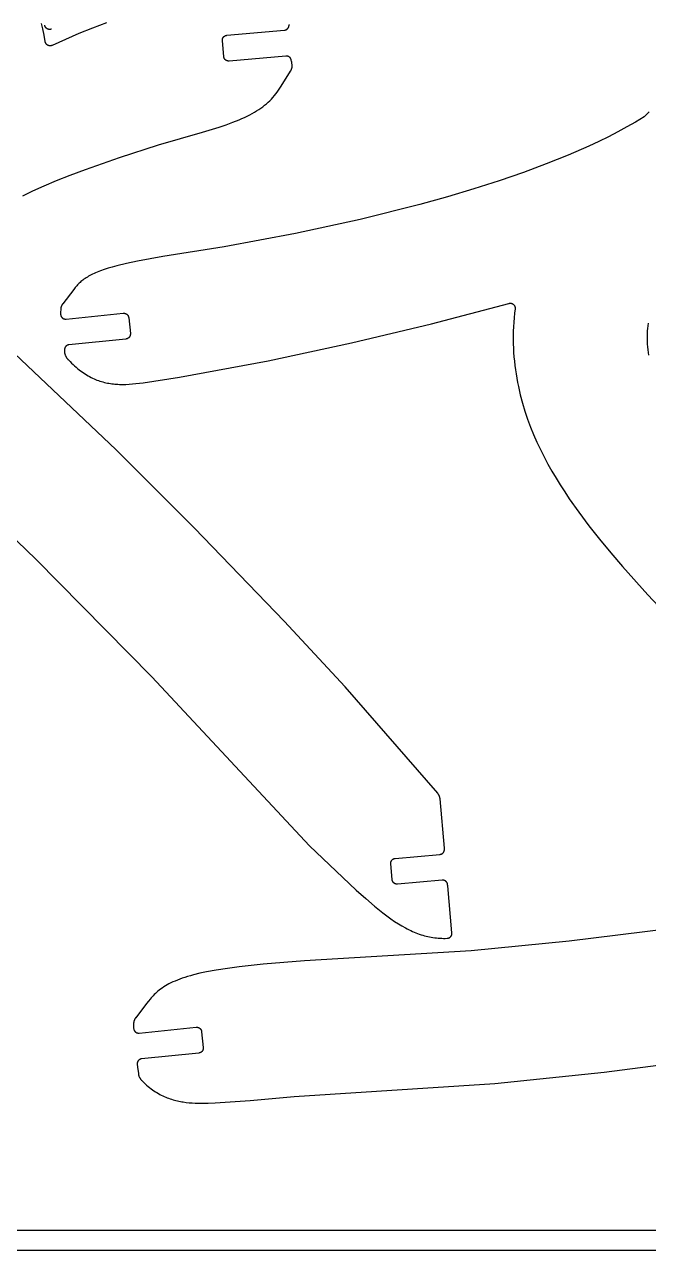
# Model space of a CAD drawing. Header units: millimetres. Extents: x -13379 to -9942, y 7 to 1157.
# Drawn here: x -11242.4 to -10992, y 6.5 to 498.3 of the extents above; entities that cross this region are included whole.
import ezdxf

# ---------------------------------------------------------------- set-up
doc = ezdxf.new("R2010")
doc.units = ezdxf.units.MM
doc.header["$MEASUREMENT"] = 0
doc.layers.add('SECCIONES', color=7, linetype='Continuous')
doc.layers.add('TABLERO GONZALO', color=1, linetype='Continuous')

msp = doc.modelspace()

# ---------------------------------------------------------------- linework, layer by layer
at = {"layer": 'SECCIONES', "color": 4}
msp.add_lwpolyline([(-11231.5, 496.52), (-11231.57, 496.5), (-11231.63, 496.47), (-11231.7, 496.45), (-11231.76, 496.43), (-11231.83, 496.42), (-11231.9, 496.4), (-11231.97, 496.39), (-11232.04, 496.38), (-11232.11, 496.37), (-11232.17, 496.37), (-11232.24, 496.37), (-11232.31, 496.37), (-11232.38, 496.37), (-11232.45, 496.38), (-11232.52, 496.38), (-11232.59, 496.39), (-11232.66, 496.4), (-11232.72, 496.42), (-11232.79, 496.44), (-11232.86, 496.45), (-11232.92, 496.48), (-11232.99, 496.5), (-11233.05, 496.53), (-11233.12, 496.55), (-11233.18, 496.58), (-11233.24, 496.62), (-11233.3, 496.65), (-11233.36, 496.69), (-11233.42, 496.73), (-11233.47, 496.77), (-11233.53, 496.81), (-11233.58, 496.85), (-11233.63, 496.9), (-11233.68, 496.95), (-11233.73, 497), (-11233.78, 497.05), (-11233.82, 497.1), (-11233.87, 497.16), (-11233.91, 497.21), (-11233.95, 497.27), (-11233.98, 497.33), (-11234.02, 497.39), (-11234.05, 497.45), (-11234.08, 497.51), (-11234.11, 497.57), (-11234.14, 497.64), (-11234.16, 497.7), (-11234.18, 497.77), (-11234.2, 497.83), (-11234.22, 497.9), (-11234.23, 497.97), (-11234.25, 498.04), (-11234.26, 498.1)], dxfattribs=at)
at = {"layer": 'SECCIONES'}
for points in [[(-11242.98, 429.68, 0), (-11239, 431.59, 0), (-11234.52, 433.6, 0), (-11229.52, 435.72, 0), (-11223.99, 437.94, 0), (-11217.92, 440.24, 0), (-11204.24, 445.06, 0), (-11188.56, 450.06, 0), (-11171.01, 455.11, 0), (-11164.32, 457.15, 0), (-11161.4, 458.14, 0), (-11158.72, 459.11, 0), (-11156.28, 460.09, 0), (-11155.14, 460.59, 0), (-11154.04, 461.09, 0), (-11153, 461.59, 0), (-11152, 462.1, 0), (-11151.04, 462.62, 0), (-11150.12, 463.14, 0), (-11149.24, 463.68, 0), (-11148.39, 464.23, 0), (-11147.58, 464.79, 0), (-11146.8, 465.36, 0), (-11146.05, 465.94, 0), (-11145.33, 466.54, 0), (-11144.64, 467.16, 0), (-11143.97, 467.79, 0), (-11143.33, 468.45, 0), (-11142.7, 469.12, 0), (-11142.1, 469.81, 0), (-11141.52, 470.52, 0), (-11140.96, 471.25, 0), (-11140.42, 472, 0), (-11139.89, 472.78, 0), (-11139.38, 473.58, 0), (-11135.59, 479.69, 0), (-11135.54, 479.76, 0), (-11135.5, 479.83, 0), (-11135.47, 479.9, 0), (-11135.43, 479.97, 0), (-11135.39, 480.04, 0), (-11135.36, 480.11, 0), (-11135.32, 480.19, 0), (-11135.29, 480.26, 0), (-11135.26, 480.34, 0), (-11135.23, 480.41, 0), (-11135.21, 480.49, 0), (-11135.18, 480.56, 0), (-11135.16, 480.64, 0), (-11135.13, 480.72, 0), (-11135.11, 480.8, 0), (-11135.09, 480.88, 0), (-11135.07, 480.96, 0), (-11135.06, 481.03, 0), (-11135.04, 481.11, 0), (-11135.03, 481.19, 0), (-11135.02, 481.27, 0), (-11135.01, 481.36, 0), (-11135, 481.44, 0), (-11134.99, 481.52, 0), (-11134.99, 481.6, 0), (-11134.99, 481.68, 0), (-11134.98, 481.76, 0), (-11134.98, 481.84, 0), (-11134.99, 481.92, 0), (-11134.99, 482, 0), (-11134.99, 482.08, 0), (-11135, 482.15, 0), (-11135.06, 482.87, 0), (-11135.08, 483.05, 0), (-11135.11, 483.23, 0), (-11135.12, 483.31, 0), (-11135.14, 483.4, 0), (-11135.16, 483.49, 0), (-11135.17, 483.53, 0), (-11135.18, 483.57, 0), (-11135.37, 484.24, 0), (-11135.38, 484.3, 0), (-11135.41, 484.37, 0), (-11135.43, 484.44, 0), (-11135.46, 484.5, 0), (-11135.49, 484.56, 0), (-11135.52, 484.62, 0), (-11135.55, 484.68, 0), (-11135.59, 484.74, 0), (-11135.62, 484.8, 0), (-11135.66, 484.86, 0), (-11135.7, 484.92, 0), (-11135.75, 484.97, 0), (-11135.79, 485.02, 0), (-11135.84, 485.07, 0), (-11135.89, 485.12, 0), (-11135.94, 485.17, 0), (-11135.99, 485.22, 0), (-11136.04, 485.26, 0), (-11136.1, 485.3, 0), (-11136.15, 485.34, 0), (-11136.21, 485.38, 0), (-11136.27, 485.42, 0), (-11136.33, 485.45, 0), (-11136.39, 485.48, 0), (-11136.45, 485.51, 0), (-11136.52, 485.54, 0), (-11136.58, 485.57, 0), (-11136.65, 485.59, 0), (-11136.71, 485.61, 0), (-11136.78, 485.63, 0), (-11136.85, 485.65, 0), (-11136.92, 485.66, 0), (-11136.98, 485.67, 0), (-11137.05, 485.68, 0), (-11137.12, 485.69, 0), (-11137.19, 485.69, 0), (-11137.26, 485.7, 0), (-11137.33, 485.7, 0), (-11137.4, 485.69, 0), (-11137.47, 485.69, 0), (-11160.23, 483.67, 0), (-11160.3, 483.67, 0), (-11160.37, 483.66, 0), (-11160.44, 483.66, 0), (-11160.51, 483.67, 0), (-11160.57, 483.67, 0), (-11160.64, 483.68, 0), (-11160.71, 483.69, 0), (-11160.78, 483.7, 0), (-11160.84, 483.71, 0), (-11160.91, 483.73, 0), (-11160.98, 483.75, 0), (-11161.04, 483.77, 0), (-11161.1, 483.79, 0), (-11161.17, 483.81, 0), (-11161.23, 483.84, 0), (-11161.29, 483.87, 0), (-11161.35, 483.9, 0), (-11161.41, 483.93, 0), (-11161.47, 483.97, 0), (-11161.53, 484.01, 0), (-11161.58, 484.05, 0), (-11161.64, 484.09, 0), (-11161.69, 484.13, 0), (-11161.74, 484.17, 0), (-11161.79, 484.22, 0), (-11161.84, 484.27, 0), (-11161.89, 484.32, 0), (-11161.93, 484.37, 0), (-11161.98, 484.42, 0), (-11162.02, 484.48, 0), (-11162.06, 484.53, 0), (-11162.1, 484.59, 0), (-11162.13, 484.65, 0), (-11162.17, 484.71, 0), (-11162.2, 484.77, 0), (-11162.23, 484.83, 0), (-11162.25, 484.89, 0), (-11162.28, 484.96, 0), (-11162.3, 485.02, 0), (-11162.32, 485.09, 0), (-11162.34, 485.15, 0), (-11162.36, 485.22, 0), (-11162.37, 485.28, 0), (-11162.38, 485.35, 0), (-11162.39, 485.42, 0), (-11162.4, 485.49, 0), (-11162.97, 491.86, 0), (-11162.97, 491.93, 0), (-11162.97, 492, 0), (-11162.97, 492.07, 0), (-11162.97, 492.13, 0), (-11162.97, 492.2, 0), (-11162.96, 492.27, 0), (-11162.95, 492.34, 0), (-11162.94, 492.41, 0), (-11162.93, 492.47, 0), (-11162.91, 492.54, 0), (-11162.89, 492.61, 0), (-11162.87, 492.67, 0), (-11162.85, 492.73, 0), (-11162.82, 492.8, 0), (-11162.8, 492.86, 0), (-11162.77, 492.92, 0), (-11162.74, 492.98, 0), (-11162.7, 493.04, 0), (-11162.67, 493.1, 0), (-11162.63, 493.16, 0), (-11162.59, 493.21, 0), (-11162.55, 493.27, 0), (-11162.51, 493.32, 0), (-11162.46, 493.37, 0), (-11162.42, 493.42, 0), (-11162.37, 493.47, 0), (-11162.32, 493.52, 0), (-11162.27, 493.56, 0), (-11162.21, 493.61, 0), (-11162.16, 493.65, 0), (-11162.1, 493.69, 0), (-11162.05, 493.73, 0), (-11161.99, 493.76, 0), (-11161.93, 493.8, 0), (-11161.87, 493.83, 0), (-11161.81, 493.86, 0), (-11161.74, 493.88, 0), (-11161.68, 493.91, 0), (-11161.62, 493.93, 0), (-11161.55, 493.95, 0), (-11161.49, 493.97, 0), (-11161.42, 493.99, 0), (-11161.35, 494, 0), (-11161.29, 494.01, 0), (-11161.22, 494.02, 0), (-11161.15, 494.03, 0), (-11138.06, 496.08, 0), (-11137.99, 496.08, 0), (-11137.92, 496.09, 0), (-11137.85, 496.11, 0), (-11137.78, 496.12, 0), (-11137.72, 496.14, 0), (-11137.65, 496.16, 0), (-11137.59, 496.18, 0), (-11137.52, 496.2, 0), (-11137.46, 496.23, 0), (-11137.39, 496.25, 0), (-11137.33, 496.28, 0), (-11137.27, 496.32, 0), (-11137.21, 496.35, 0), (-11137.15, 496.39, 0), (-11137.1, 496.42, 0), (-11137.04, 496.47, 0), (-11136.98, 496.51, 0), (-11136.93, 496.55, 0), (-11136.88, 496.6, 0), (-11136.83, 496.64, 0), (-11136.78, 496.69, 0), (-11136.74, 496.74, 0), (-11136.69, 496.8, 0), (-11136.65, 496.85, 0), (-11136.61, 496.91, 0), (-11136.57, 496.96, 0), (-11136.53, 497.02, 0), (-11136.5, 497.08, 0), (-11136.46, 497.14, 0), (-11136.43, 497.2, 0), (-11136.4, 497.26, 0), (-11136.38, 497.33, 0), (-11136.35, 497.39, 0), (-11136.33, 497.46, 0), (-11136.31, 497.52, 0), (-11136.29, 497.59, 0), (-11136.28, 497.66, 0), (-11136.26, 497.72, 0), (-11136.25, 497.79, 0), (-11136.24, 497.86, 0), (-11136.24, 497.93, 0), (-11136.23, 498, 0), (-11136.23, 498.07, 0), (-11136.23, 498.14, 0), (-11136.24, 498.2, 0), (-11136.24, 498.27, 0), (-11136.25, 498.34, 0)], [(-11209.42, 499.08, 0), (-11215.03, 496.92, 0), (-11220.5, 494.69, 0), (-11231.25, 489.97, 0), (-11231.31, 489.95, 0), (-11231.38, 489.92, 0), (-11231.44, 489.9, 0), (-11231.51, 489.88, 0), (-11231.57, 489.86, 0), (-11231.64, 489.84, 0), (-11231.71, 489.83, 0), (-11231.78, 489.82, 0), (-11231.85, 489.81, 0), (-11231.92, 489.8, 0), (-11231.98, 489.8, 0), (-11232.05, 489.79, 0), (-11232.12, 489.79, 0), (-11232.19, 489.8, 0), (-11232.26, 489.8, 0), (-11232.33, 489.81, 0), (-11232.4, 489.82, 0), (-11232.47, 489.83, 0), (-11232.53, 489.85, 0), (-11232.6, 489.86, 0), (-11232.67, 489.88, 0), (-11232.73, 489.9, 0), (-11232.8, 489.93, 0), (-11232.86, 489.95, 0), (-11232.93, 489.98, 0), (-11232.99, 490.01, 0), (-11233.05, 490.05, 0), (-11233.11, 490.08, 0), (-11233.17, 490.12, 0), (-11233.23, 490.16, 0), (-11233.28, 490.2, 0), (-11233.34, 490.24, 0), (-11233.39, 490.28, 0), (-11233.44, 490.33, 0), (-11233.49, 490.38, 0), (-11233.54, 490.43, 0), (-11233.59, 490.48, 0), (-11233.63, 490.53, 0), (-11233.67, 490.59, 0), (-11233.71, 490.64, 0), (-11233.75, 490.7, 0), (-11233.79, 490.76, 0), (-11233.82, 490.82, 0), (-11233.86, 490.88, 0), (-11233.89, 490.94, 0), (-11233.92, 491, 0), (-11233.94, 491.07, 0), (-11233.97, 491.13, 0), (-11233.99, 491.2, 0), (-11234.01, 491.27, 0), (-11234.02, 491.33, 0), (-11234.04, 491.4, 0), (-11234.05, 491.47, 0), (-11234.52, 494.08, 0), (-11235.06, 496.67, 0), (-11235.54, 498.73, 0)], [(-10991.71, 463.38, 0), (-10993.8, 461.25, 0), (-10997.21, 459.22, 0), (-11000.73, 457.23, 0), (-11004.37, 455.27, 0), (-11008.12, 453.34, 0), (-11011.99, 451.45, 0), (-11015.97, 449.59, 0), (-11024.27, 445.95, 0), (-11033.02, 442.42, 0), (-11042.23, 438.99, 0), (-11051.9, 435.65, 0), (-11062.04, 432.39, 0), (-11072.67, 429.22, 0), (-11083.8, 426.13, 0), (-11107.63, 420.17, 0), (-11133.7, 414.51, 0), (-11162.22, 409.16, 0), (-11186.88, 405.23, 0), (-11197.02, 403.4, 0), (-11201.42, 402.48, 0), (-11205.36, 401.54, 0), (-11207.15, 401.05, 0), (-11208.83, 400.56, 0), (-11210.4, 400.06, 0), (-11211.85, 399.54, 0), (-11212.54, 399.28, 0), (-11213.2, 399.02, 0), (-11213.84, 398.75, 0), (-11214.45, 398.48, 0), (-11215.03, 398.2, 0), (-11215.59, 397.92, 0), (-11216.13, 397.63, 0), (-11216.65, 397.35, 0), (-11217.14, 397.05, 0), (-11217.62, 396.75, 0), (-11218.07, 396.45, 0), (-11218.5, 396.14, 0), (-11218.92, 395.83, 0), (-11219.32, 395.52, 0), (-11219.7, 395.19, 0), (-11220.07, 394.86, 0), (-11220.42, 394.53, 0), (-11220.77, 394.19, 0), (-11221.1, 393.85, 0), (-11221.42, 393.5, 0), (-11221.73, 393.14, 0), (-11222.03, 392.78, 0), (-11222.63, 392.03, 0), (-11227.02, 386.33, 0), (-11227.06, 386.27, 0), (-11227.11, 386.2, 0), (-11227.16, 386.14, 0), (-11227.2, 386.07, 0), (-11227.24, 386, 0), (-11227.28, 385.94, 0), (-11227.33, 385.87, 0), (-11227.36, 385.8, 0), (-11227.4, 385.72, 0), (-11227.44, 385.65, 0), (-11227.47, 385.58, 0), (-11227.51, 385.5, 0), (-11227.54, 385.43, 0), (-11227.57, 385.36, 0), (-11227.6, 385.28, 0), (-11227.63, 385.2, 0), (-11227.65, 385.13, 0), (-11227.68, 385.05, 0), (-11227.7, 384.97, 0), (-11227.72, 384.89, 0), (-11227.74, 384.81, 0), (-11227.76, 384.74, 0), (-11227.77, 384.66, 0), (-11227.79, 384.58, 0), (-11227.8, 384.5, 0), (-11227.81, 384.42, 0), (-11227.82, 384.34, 0), (-11227.83, 384.26, 0), (-11227.84, 384.18, 0), (-11227.84, 384.1, 0), (-11227.85, 384.02, 0), (-11227.85, 383.94, 0), (-11227.86, 383.1, 0), (-11227.87, 382.2, 0), (-11227.87, 382.13, 0), (-11227.87, 382.06, 0), (-11227.86, 381.99, 0), (-11227.85, 381.93, 0), (-11227.84, 381.86, 0), (-11227.83, 381.79, 0), (-11227.82, 381.72, 0), (-11227.8, 381.66, 0), (-11227.78, 381.59, 0), (-11227.76, 381.52, 0), (-11227.74, 381.46, 0), (-11227.71, 381.4, 0), (-11227.68, 381.33, 0), (-11227.65, 381.27, 0), (-11227.62, 381.21, 0), (-11227.59, 381.15, 0), (-11227.55, 381.09, 0), (-11227.51, 381.03, 0), (-11227.47, 380.98, 0), (-11227.43, 380.92, 0), (-11227.39, 380.87, 0), (-11227.34, 380.82, 0), (-11227.29, 380.77, 0), (-11227.24, 380.72, 0), (-11227.19, 380.68, 0), (-11227.14, 380.63, 0), (-11227.09, 380.59, 0), (-11227.03, 380.55, 0), (-11226.98, 380.51, 0), (-11226.92, 380.47, 0), (-11226.86, 380.44, 0), (-11226.8, 380.4, 0), (-11226.74, 380.37, 0), (-11226.67, 380.34, 0), (-11226.61, 380.32, 0), (-11226.55, 380.29, 0), (-11226.48, 380.27, 0), (-11226.42, 380.25, 0), (-11226.35, 380.23, 0), (-11226.28, 380.22, 0), (-11226.21, 380.2, 0), (-11226.15, 380.19, 0), (-11226.08, 380.19, 0), (-11226.01, 380.18, 0), (-11225.94, 380.18, 0), (-11225.87, 380.17, 0), (-11225.8, 380.18, 0), (-11225.73, 380.18, 0), (-11225.67, 380.19, 0), (-11202.74, 382.53, 0), (-11202.68, 382.53, 0), (-11202.61, 382.54, 0), (-11202.54, 382.54, 0), (-11202.47, 382.54, 0), (-11202.4, 382.53, 0), (-11202.34, 382.53, 0), (-11202.27, 382.52, 0), (-11202.2, 382.51, 0), (-11202.13, 382.49, 0), (-11202.07, 382.48, 0), (-11202, 382.46, 0), (-11201.94, 382.44, 0), (-11201.87, 382.42, 0), (-11201.81, 382.4, 0), (-11201.74, 382.37, 0), (-11201.68, 382.34, 0), (-11201.62, 382.31, 0), (-11201.56, 382.28, 0), (-11201.5, 382.24, 0), (-11201.44, 382.21, 0), (-11201.39, 382.17, 0), (-11201.33, 382.13, 0), (-11201.28, 382.09, 0), (-11201.23, 382.04, 0), (-11201.18, 382, 0), (-11201.13, 381.95, 0), (-11201.08, 381.9, 0), (-11201.03, 381.85, 0), (-11200.99, 381.8, 0), (-11200.95, 381.74, 0), (-11200.91, 381.69, 0), (-11200.87, 381.63, 0), (-11200.83, 381.57, 0), (-11200.8, 381.52, 0), (-11200.76, 381.46, 0), (-11200.73, 381.39, 0), (-11200.71, 381.33, 0), (-11200.68, 381.27, 0), (-11200.66, 381.21, 0), (-11200.63, 381.14, 0), (-11200.62, 381.07, 0), (-11200.6, 381.01, 0), (-11200.58, 380.94, 0), (-11200.57, 380.88, 0), (-11200.56, 380.81, 0), (-11200.55, 380.74, 0), (-11199.9, 374.37, 0), (-11199.9, 374.3, 0), (-11199.89, 374.24, 0), (-11199.89, 374.17, 0), (-11199.89, 374.1, 0), (-11199.9, 374.03, 0), (-11199.9, 373.96, 0), (-11199.91, 373.9, 0), (-11199.92, 373.83, 0), (-11199.93, 373.76, 0), (-11199.95, 373.69, 0), (-11199.97, 373.63, 0), (-11199.99, 373.56, 0), (-11200.01, 373.5, 0), (-11200.03, 373.43, 0), (-11200.06, 373.37, 0), (-11200.09, 373.31, 0), (-11200.12, 373.25, 0), (-11200.15, 373.19, 0), (-11200.18, 373.13, 0), (-11200.22, 373.07, 0), (-11200.26, 373.02, 0), (-11200.3, 372.96, 0), (-11200.34, 372.91, 0), (-11200.38, 372.85, 0), (-11200.43, 372.8, 0), (-11200.48, 372.75, 0), (-11200.53, 372.71, 0), (-11200.58, 372.66, 0), (-11200.63, 372.62, 0), (-11200.68, 372.58, 0), (-11200.74, 372.53, 0), (-11200.8, 372.5, 0), (-11200.85, 372.46, 0), (-11200.91, 372.43, 0), (-11200.97, 372.39, 0), (-11201.03, 372.36, 0), (-11201.1, 372.33, 0), (-11201.16, 372.31, 0), (-11201.22, 372.28, 0), (-11201.29, 372.26, 0), (-11201.35, 372.24, 0), (-11201.42, 372.23, 0), (-11201.49, 372.21, 0), (-11201.55, 372.2, 0), (-11201.62, 372.19, 0), (-11201.69, 372.18, 0), (-11224.53, 369.85, 0), (-11224.6, 369.84, 0), (-11224.67, 369.83, 0), (-11224.73, 369.82, 0), (-11224.8, 369.8, 0), (-11224.87, 369.78, 0), (-11224.93, 369.76, 0), (-11225, 369.74, 0), (-11225.06, 369.72, 0), (-11225.13, 369.69, 0), (-11225.19, 369.66, 0), (-11225.25, 369.63, 0), (-11225.31, 369.6, 0), (-11225.37, 369.56, 0), (-11225.43, 369.52, 0), (-11225.49, 369.48, 0), (-11225.55, 369.44, 0), (-11225.6, 369.4, 0), (-11225.65, 369.35, 0), (-11225.7, 369.31, 0), (-11225.75, 369.26, 0), (-11225.8, 369.21, 0), (-11225.85, 369.16, 0), (-11225.89, 369.1, 0), (-11225.93, 369.05, 0), (-11225.97, 368.99, 0), (-11226.01, 368.93, 0), (-11226.05, 368.87, 0), (-11226.08, 368.81, 0), (-11226.11, 368.75, 0), (-11226.14, 368.69, 0), (-11226.17, 368.63, 0), (-11226.2, 368.56, 0), (-11226.22, 368.5, 0), (-11226.24, 368.43, 0), (-11226.26, 368.36, 0), (-11226.28, 368.3, 0), (-11226.29, 368.23, 0), (-11226.3, 368.16, 0), (-11226.31, 368.09, 0), (-11226.32, 368.02, 0), (-11226.32, 367.95, 0), (-11226.32, 367.88, 0), (-11226.33, 367.35, 0), (-11226.33, 367.24, 0), (-11226.33, 367.12, 0), (-11226.32, 367.01, 0), (-11226.31, 366.89, 0), (-11226.3, 366.77, 0), (-11226.28, 366.66, 0), (-11226.26, 366.55, 0), (-11226.24, 366.43, 0), (-11226.21, 366.32, 0), (-11226.18, 366.21, 0), (-11226.15, 366.09, 0), (-11226.11, 365.98, 0), (-11226.07, 365.88, 0), (-11226.03, 365.77, 0), (-11225.98, 365.66, 0), (-11225.93, 365.56, 0), (-11225.72, 365.11, 0), (-11225.67, 365.02, 0), (-11225.62, 364.92, 0), (-11225.57, 364.83, 0), (-11225.51, 364.74, 0), (-11225.45, 364.65, 0), (-11225.39, 364.56, 0), (-11225.33, 364.47, 0), (-11225.26, 364.39, 0), (-11225.2, 364.3, 0), (-11225.13, 364.22, 0), (-11225.06, 364.14, 0), (-11224.98, 364.07, 0), (-11224.91, 363.99, 0), (-11224.83, 363.92, 0), (-11224.75, 363.85, 0), (-11224.67, 363.78, 0), (-11224.07, 363.14, 0), (-11223.47, 362.53, 0), (-11222.87, 361.94, 0), (-11222.27, 361.39, 0), (-11221.67, 360.85, 0), (-11221.07, 360.35, 0), (-11220.47, 359.86, 0), (-11219.87, 359.4, 0), (-11219.27, 358.96, 0), (-11218.66, 358.55, 0), (-11218.06, 358.15, 0), (-11217.46, 357.78, 0), (-11216.87, 357.43, 0), (-11216.27, 357.1, 0), (-11215.67, 356.79, 0), (-11215.07, 356.5, 0), (-11214.47, 356.22, 0), (-11213.88, 355.97, 0), (-11213.28, 355.73, 0), (-11212.69, 355.51, 0), (-11212.09, 355.31, 0), (-11211.5, 355.12, 0), (-11210.9, 354.95, 0), (-11210.3, 354.79, 0), (-11209.71, 354.65, 0), (-11209.11, 354.52, 0), (-11208.51, 354.41, 0), (-11207.91, 354.31, 0), (-11207.31, 354.23, 0), (-11206.7, 354.15, 0), (-11206.09, 354.09, 0), (-11205.48, 354.05, 0), (-11204.87, 354.01, 0), (-11204.25, 353.98, 0), (-11202.99, 353.97, 0), (-11201.72, 353.99, 0), (-11200.41, 354.05, 0), (-11199.07, 354.14, 0), (-11197.69, 354.27, 0), (-11194.8, 354.62, 0), (-11180.21, 356.89, 0), (-11144.55, 363.48, 0), (-11111.19, 370.63, 0), (-11079.1, 378.31, 0), (-11048.05, 386.48, 0), (-11047.98, 386.49, 0), (-11047.91, 386.51, 0), (-11047.84, 386.52, 0), (-11047.77, 386.53, 0), (-11047.71, 386.54, 0), (-11047.64, 386.54, 0), (-11047.57, 386.55, 0), (-11047.5, 386.55, 0), (-11047.43, 386.55, 0), (-11047.36, 386.54, 0), (-11047.29, 386.54, 0), (-11047.22, 386.53, 0), (-11047.15, 386.52, 0), (-11047.09, 386.5, 0), (-11047.02, 386.49, 0), (-11046.95, 386.47, 0), (-11046.89, 386.45, 0), (-11046.82, 386.42, 0), (-11046.76, 386.4, 0), (-11046.69, 386.37, 0), (-11046.63, 386.34, 0), (-11046.57, 386.31, 0), (-11046.51, 386.28, 0), (-11046.45, 386.24, 0), (-11046.39, 386.2, 0), (-11046.34, 386.16, 0), (-11046.28, 386.12, 0), (-11046.23, 386.08, 0), (-11046.17, 386.03, 0), (-11046.12, 385.99, 0), (-11046.08, 385.94, 0), (-11046.03, 385.89, 0), (-11045.98, 385.83, 0), (-11045.94, 385.78, 0), (-11045.9, 385.73, 0), (-11045.86, 385.67, 0), (-11045.82, 385.61, 0), (-11045.78, 385.55, 0), (-11045.75, 385.49, 0), (-11045.72, 385.43, 0), (-11045.69, 385.37, 0), (-11045.66, 385.3, 0), (-11045.64, 385.24, 0), (-11045.61, 385.17, 0), (-11045.59, 385.11, 0), (-11045.58, 385.04, 0), (-11045.56, 384.97, 0), (-11045.55, 384.91, 0), (-11045.53, 384.84, 0), (-11045.53, 384.77, 0), (-11045.52, 384.7, 0), (-11045.52, 384.63, 0), (-11045.51, 384.56, 0), (-11045.51, 384.49, 0), (-11045.52, 384.42, 0), (-11045.52, 384.35, 0), (-11045.53, 384.29, 0), (-11045.75, 382.5, 0), (-11045.93, 380.7, 0), (-11046.08, 378.9, 0), (-11046.19, 377.1, 0), (-11046.26, 375.37, 0), (-11046.29, 373.64, 0), (-11046.3, 371.91, 0), (-11046.27, 370.18, 0), (-11046.21, 368.45, 0), (-11046.12, 366.72, 0), (-11045.99, 364.99, 0), (-11045.83, 363.26, 0), (-11045.64, 361.56, 0), (-11045.42, 359.85, 0), (-11045.17, 358.15, 0), (-11044.89, 356.46, 0), (-11044.57, 354.77, 0), (-11044.23, 353.09, 0), (-11043.46, 349.74, 0), (-11042.58, 346.48, 0), (-11041.61, 343.25, 0), (-11040.53, 340.05, 0), (-11039.35, 336.88, 0), (-11038.11, 333.83, 0), (-11036.78, 330.81, 0), (-11035.37, 327.83, 0), (-11033.89, 324.89, 0), (-11032.36, 322.02, 0), (-11030.77, 319.19, 0), (-11029.11, 316.39, 0), (-11027.41, 313.63, 0), (-11025.62, 310.86, 0), (-11023.79, 308.12, 0), (-11020, 302.75, 0), (-11015.91, 297.28, 0), (-11011.7, 291.92, 0), (-11007.13, 286.38, 0), (-11002.47, 280.92, 0), (-10992.31, 269.58, 0), (-10981.27, 257.89, 0)], [(-11271.73, 316.48, 0), (-11237.78, 283.82, 0), (-11191.23, 236.67, 0), (-11127.96, 168.93, 0), (-11109.27, 151.11, 0), (-11105.44, 147.69, 0), (-11101.88, 144.64, 0), (-11098.54, 141.96, 0), (-11096.94, 140.74, 0), (-11095.38, 139.62, 0), (-11093.87, 138.57, 0), (-11092.38, 137.61, 0), (-11090.93, 136.72, 0), (-11089.5, 135.92, 0), (-11088.8, 135.54, 0), (-11088.1, 135.18, 0), (-11087.4, 134.85, 0), (-11086.71, 134.53, 0), (-11086.02, 134.23, 0), (-11085.33, 133.95, 0), (-11084.65, 133.68, 0), (-11083.96, 133.44, 0), (-11083.28, 133.21, 0), (-11082.6, 133, 0), (-11081.92, 132.8, 0), (-11081.23, 132.62, 0), (-11080.55, 132.46, 0), (-11079.86, 132.32, 0), (-11079.17, 132.19, 0), (-11078.48, 132.08, 0), (-11077.79, 131.99, 0), (-11077.09, 131.91, 0), (-11076.39, 131.85, 0), (-11075.68, 131.8, 0), (-11074.97, 131.77, 0), (-11074.26, 131.76, 0), (-11073.53, 131.76, 0), (-11072.8, 131.78, 0), (-11072.75, 131.78, 0), (-11072.7, 131.78, 0), (-11072.65, 131.79, 0), (-11072.6, 131.79, 0), (-11072.55, 131.8, 0), (-11072.5, 131.81, 0), (-11072.45, 131.82, 0), (-11072.4, 131.83, 0), (-11072.35, 131.84, 0), (-11072.3, 131.86, 0), (-11072.26, 131.87, 0), (-11072.21, 131.89, 0), (-11072.16, 131.91, 0), (-11072.11, 131.93, 0), (-11072.06, 131.95, 0), (-11072.02, 131.97, 0), (-11071.97, 131.99, 0), (-11071.92, 132.01, 0), (-11071.88, 132.04, 0), (-11071.83, 132.06, 0), (-11071.79, 132.09, 0), (-11071.75, 132.12, 0), (-11071.71, 132.15, 0), (-11071.67, 132.18, 0), (-11071.62, 132.21, 0), (-11071.59, 132.24, 0), (-11071.55, 132.27, 0), (-11071.51, 132.31, 0), (-11071.47, 132.34, 0), (-11071.44, 132.38, 0), (-11071.4, 132.41, 0), (-11071.37, 132.45, 0), (-11071.34, 132.49, 0), (-11071.31, 132.53, 0), (-11071.28, 132.57, 0), (-11071.25, 132.61, 0), (-11071.22, 132.65, 0), (-11071.19, 132.69, 0), (-11071.16, 132.73, 0), (-11071.14, 132.78, 0), (-11071.11, 132.82, 0), (-11071.09, 132.87, 0), (-11071.06, 132.91, 0), (-11071.04, 132.96, 0), (-11071.02, 133.01, 0), (-11071, 133.05, 0), (-11070.98, 133.1, 0), (-11070.97, 133.15, 0), (-11070.95, 133.2, 0), (-11070.94, 133.25, 0), (-11070.93, 133.3, 0), (-11070.91, 133.35, 0), (-11070.9, 133.4, 0), (-11070.89, 133.45, 0), (-11070.89, 133.5, 0), (-11070.88, 133.55, 0), (-11070.88, 133.6, 0), (-11070.87, 133.65, 0), (-11070.87, 133.7, 0), (-11070.87, 133.75, 0), (-11070.87, 133.8, 0), (-11070.87, 133.85, 0), (-11070.87, 133.9, 0), (-11070.88, 133.95, 0), (-11072.54, 152.77, 0), (-11072.59, 153.27, 0), (-11072.59, 153.33, 0), (-11072.6, 153.4, 0), (-11072.62, 153.47, 0), (-11072.63, 153.54, 0), (-11072.65, 153.6, 0), (-11072.66, 153.67, 0), (-11072.69, 153.73, 0), (-11072.71, 153.8, 0), (-11072.73, 153.86, 0), (-11072.76, 153.92, 0), (-11072.79, 153.98, 0), (-11072.82, 154.04, 0), (-11072.86, 154.1, 0), (-11072.89, 154.16, 0), (-11072.93, 154.22, 0), (-11072.97, 154.28, 0), (-11073.01, 154.33, 0), (-11073.05, 154.38, 0), (-11073.1, 154.43, 0), (-11073.15, 154.48, 0), (-11073.19, 154.53, 0), (-11073.24, 154.58, 0), (-11073.3, 154.62, 0), (-11073.35, 154.67, 0), (-11073.4, 154.71, 0), (-11073.46, 154.75, 0), (-11073.52, 154.78, 0), (-11073.57, 154.82, 0), (-11073.63, 154.85, 0), (-11073.69, 154.88, 0), (-11073.76, 154.91, 0), (-11073.82, 154.94, 0), (-11073.88, 154.96, 0), (-11073.95, 154.99, 0), (-11074.01, 155.01, 0), (-11074.08, 155.03, 0), (-11074.14, 155.04, 0), (-11074.21, 155.06, 0), (-11074.28, 155.07, 0), (-11074.35, 155.08, 0), (-11074.41, 155.08, 0), (-11074.48, 155.09, 0), (-11074.55, 155.09, 0), (-11074.62, 155.09, 0), (-11074.69, 155.09, 0), (-11074.76, 155.08, 0), (-11092.69, 153.49, 0), (-11092.75, 153.49, 0), (-11092.82, 153.48, 0), (-11092.89, 153.48, 0), (-11092.96, 153.49, 0), (-11093.03, 153.49, 0), (-11093.09, 153.5, 0), (-11093.16, 153.51, 0), (-11093.23, 153.52, 0), (-11093.3, 153.53, 0), (-11093.36, 153.55, 0), (-11093.43, 153.57, 0), (-11093.49, 153.59, 0), (-11093.56, 153.61, 0), (-11093.62, 153.63, 0), (-11093.68, 153.66, 0), (-11093.75, 153.69, 0), (-11093.81, 153.72, 0), (-11093.87, 153.75, 0), (-11093.92, 153.79, 0), (-11093.98, 153.83, 0), (-11094.04, 153.87, 0), (-11094.09, 153.91, 0), (-11094.15, 153.95, 0), (-11094.2, 154, 0), (-11094.25, 154.04, 0), (-11094.3, 154.09, 0), (-11094.34, 154.14, 0), (-11094.39, 154.19, 0), (-11094.43, 154.24, 0), (-11094.47, 154.3, 0), (-11094.51, 154.35, 0), (-11094.55, 154.41, 0), (-11094.59, 154.47, 0), (-11094.62, 154.53, 0), (-11094.65, 154.59, 0), (-11094.68, 154.65, 0), (-11094.71, 154.71, 0), (-11094.73, 154.78, 0), (-11094.76, 154.84, 0), (-11094.78, 154.91, 0), (-11094.8, 154.97, 0), (-11094.81, 155.04, 0), (-11094.83, 155.1, 0), (-11094.84, 155.17, 0), (-11094.85, 155.24, 0), (-11094.85, 155.31, 0), (-11095.42, 161.68, 0), (-11095.42, 161.75, 0), (-11095.43, 161.82, 0), (-11095.43, 161.89, 0), (-11095.42, 161.96, 0), (-11095.42, 162.03, 0), (-11095.41, 162.1, 0), (-11095.4, 162.17, 0), (-11095.39, 162.24, 0), (-11095.38, 162.31, 0), (-11095.36, 162.37, 0), (-11095.34, 162.44, 0), (-11095.32, 162.51, 0), (-11095.29, 162.57, 0), (-11095.27, 162.64, 0), (-11095.24, 162.7, 0), (-11095.21, 162.77, 0), (-11095.18, 162.83, 0), (-11095.14, 162.89, 0), (-11095.11, 162.95, 0), (-11095.07, 163, 0), (-11095.03, 163.06, 0), (-11094.98, 163.12, 0), (-11094.94, 163.17, 0), (-11094.89, 163.22, 0), (-11094.84, 163.27, 0), (-11094.79, 163.32, 0), (-11094.74, 163.37, 0), (-11094.69, 163.41, 0), (-11094.63, 163.46, 0), (-11094.58, 163.5, 0), (-11094.52, 163.54, 0), (-11094.46, 163.57, 0), (-11094.4, 163.61, 0), (-11094.34, 163.64, 0), (-11094.27, 163.67, 0), (-11094.21, 163.7, 0), (-11094.15, 163.73, 0), (-11094.08, 163.75, 0), (-11094.01, 163.77, 0), (-11093.95, 163.79, 0), (-11093.88, 163.81, 0), (-11093.81, 163.82, 0), (-11093.74, 163.83, 0), (-11093.67, 163.84, 0), (-11093.6, 163.85, 0), (-11075.7, 165.44, 0), (-11075.63, 165.45, 0), (-11075.56, 165.46, 0), (-11075.49, 165.47, 0), (-11075.42, 165.48, 0), (-11075.36, 165.5, 0), (-11075.29, 165.52, 0), (-11075.22, 165.54, 0), (-11075.16, 165.56, 0), (-11075.09, 165.59, 0), (-11075.03, 165.62, 0), (-11074.97, 165.65, 0), (-11074.91, 165.68, 0), (-11074.85, 165.71, 0), (-11074.79, 165.75, 0), (-11074.73, 165.79, 0), (-11074.67, 165.83, 0), (-11074.62, 165.87, 0), (-11074.57, 165.92, 0), (-11074.51, 165.96, 0), (-11074.46, 166.01, 0), (-11074.42, 166.06, 0), (-11074.37, 166.11, 0), (-11074.32, 166.17, 0), (-11074.28, 166.22, 0), (-11074.24, 166.28, 0), (-11074.2, 166.33, 0), (-11074.16, 166.39, 0), (-11074.13, 166.45, 0), (-11074.1, 166.51, 0), (-11074.07, 166.58, 0), (-11074.04, 166.64, 0), (-11074.01, 166.7, 0), (-11073.99, 166.77, 0), (-11073.96, 166.84, 0), (-11073.94, 166.9, 0), (-11073.93, 166.97, 0), (-11073.91, 167.04, 0), (-11073.9, 167.11, 0), (-11073.89, 167.17, 0), (-11073.88, 167.24, 0), (-11073.88, 167.31, 0), (-11073.87, 167.38, 0), (-11073.87, 167.45, 0), (-11073.88, 167.75, 0), (-11073.88, 167.79, 0), (-11073.88, 167.83, 0), (-11073.88, 167.87, 0), (-11073.88, 167.91, 0), (-11075.64, 187.7, 0), (-11075.65, 187.77, 0), (-11075.65, 187.85, 0), (-11075.66, 187.92, 0), (-11075.68, 188, 0), (-11075.69, 188.07, 0), (-11075.7, 188.15, 0), (-11075.72, 188.23, 0), (-11075.74, 188.3, 0), (-11075.76, 188.38, 0), (-11075.78, 188.45, 0), (-11075.8, 188.52, 0), (-11075.82, 188.6, 0), (-11075.85, 188.67, 0), (-11075.88, 188.74, 0), (-11075.9, 188.82, 0), (-11075.93, 188.89, 0), (-11075.96, 188.96, 0), (-11076, 189.03, 0), (-11076.03, 189.1, 0), (-11076.06, 189.17, 0), (-11076.1, 189.24, 0), (-11076.14, 189.31, 0), (-11076.18, 189.37, 0), (-11076.22, 189.44, 0), (-11076.26, 189.51, 0), (-11076.3, 189.57, 0), (-11076.34, 189.63, 0), (-11076.39, 189.7, 0), (-11076.43, 189.76, 0), (-11076.48, 189.82, 0), (-11076.53, 189.88, 0), (-11076.58, 189.94, 0), (-11113.69, 232.59, 0), (-11138.16, 259.04, 0), (-11174.17, 296.32, 0), (-11205.63, 327.68, 0), (-11256.69, 375.93, 0)], [(-10991.85, 365.65, 0), (-10992.04, 366.77, 0), (-10992.19, 367.89, 0), (-10992.31, 368.99, 0), (-10992.4, 370.08, 0), (-10992.45, 371.16, 0), (-10992.48, 372.24, 0), (-10992.47, 373.3, 0), (-10992.43, 374.36, 0), (-10992.36, 375.4, 0), (-10992.26, 376.44, 0), (-10992.14, 377.47, 0), (-10991.98, 378.5, 0)], [(-10983.68, 135.64, 0), (-11023.89, 130.62, 0), (-11063.11, 126.77, 0), (-11130.01, 122.76, 0), (-11146.64, 121.37, 0), (-11156.3, 120.31, 0), (-11160.97, 119.69, 0), (-11165.46, 119.02, 0), (-11169.32, 118.32, 0), (-11172.07, 117.73, 0), (-11174.61, 117.1, 0), (-11175.8, 116.77, 0), (-11176.94, 116.44, 0), (-11178.04, 116.1, 0), (-11179.08, 115.74, 0), (-11180.08, 115.39, 0), (-11181.03, 115.02, 0), (-11181.94, 114.64, 0), (-11182.81, 114.26, 0), (-11183.63, 113.87, 0), (-11184.41, 113.48, 0), (-11185.15, 113.08, 0), (-11185.85, 112.67, 0), (-11186.52, 112.25, 0), (-11187.15, 111.83, 0), (-11187.75, 111.4, 0), (-11188.31, 110.97, 0), (-11188.85, 110.54, 0), (-11189.36, 110.1, 0), (-11189.84, 109.66, 0), (-11190.3, 109.21, 0), (-11190.74, 108.76, 0), (-11191.15, 108.31, 0), (-11191.55, 107.86, 0), (-11191.94, 107.41, 0), (-11192.67, 106.5, 0), (-11193.37, 105.6, 0), (-11197.76, 99.9, 0), (-11197.81, 99.84, 0), (-11197.86, 99.77, 0), (-11197.9, 99.71, 0), (-11197.95, 99.64, 0), (-11197.99, 99.57, 0), (-11198.03, 99.5, 0), (-11198.07, 99.43, 0), (-11198.11, 99.36, 0), (-11198.15, 99.29, 0), (-11198.18, 99.22, 0), (-11198.22, 99.15, 0), (-11198.25, 99.07, 0), (-11198.28, 99, 0), (-11198.31, 98.92, 0), (-11198.34, 98.85, 0), (-11198.37, 98.77, 0), (-11198.4, 98.69, 0), (-11198.42, 98.62, 0), (-11198.44, 98.54, 0), (-11198.47, 98.46, 0), (-11198.48, 98.38, 0), (-11198.5, 98.3, 0), (-11198.52, 98.22, 0), (-11198.53, 98.15, 0), (-11198.55, 98.07, 0), (-11198.56, 97.99, 0), (-11198.57, 97.91, 0), (-11198.58, 97.83, 0), (-11198.58, 97.75, 0), (-11198.59, 97.67, 0), (-11198.59, 97.59, 0), (-11198.59, 97.51, 0), (-11198.61, 96.07, 0), (-11198.61, 96.03, 0), (-11198.61, 95.99, 0), (-11198.61, 95.95, 0), (-11198.61, 95.91, 0), (-11198.6, 95.87, 0), (-11198.6, 95.83, 0), (-11198.6, 95.79, 0), (-11198.59, 95.75, 0), (-11198.55, 95.46, 0), (-11198.53, 95.39, 0), (-11198.52, 95.32, 0), (-11198.5, 95.25, 0), (-11198.49, 95.19, 0), (-11198.47, 95.12, 0), (-11198.44, 95.05, 0), (-11198.42, 94.99, 0), (-11198.39, 94.93, 0), (-11198.36, 94.86, 0), (-11198.33, 94.8, 0), (-11198.29, 94.74, 0), (-11198.26, 94.68, 0), (-11198.22, 94.62, 0), (-11198.18, 94.57, 0), (-11198.14, 94.51, 0), (-11198.1, 94.46, 0), (-11198.05, 94.41, 0), (-11198, 94.36, 0), (-11197.95, 94.31, 0), (-11197.9, 94.26, 0), (-11197.85, 94.21, 0), (-11197.8, 94.17, 0), (-11197.74, 94.13, 0), (-11197.68, 94.09, 0), (-11197.62, 94.05, 0), (-11197.57, 94.02, 0), (-11197.5, 93.98, 0), (-11197.44, 93.95, 0), (-11197.38, 93.92, 0), (-11197.32, 93.89, 0), (-11197.25, 93.87, 0), (-11197.19, 93.85, 0), (-11197.12, 93.83, 0), (-11197.05, 93.81, 0), (-11196.98, 93.79, 0), (-11196.92, 93.78, 0), (-11196.85, 93.77, 0), (-11196.78, 93.76, 0), (-11196.71, 93.75, 0), (-11196.64, 93.75, 0), (-11196.57, 93.75, 0), (-11196.5, 93.75, 0), (-11196.43, 93.75, 0), (-11196.36, 93.76, 0), (-11173.49, 96.09, 0), (-11173.42, 96.1, 0), (-11173.35, 96.1, 0), (-11173.29, 96.11, 0), (-11173.22, 96.1, 0), (-11173.15, 96.1, 0), (-11173.08, 96.09, 0), (-11173.01, 96.09, 0), (-11172.95, 96.08, 0), (-11172.88, 96.06, 0), (-11172.81, 96.05, 0), (-11172.75, 96.03, 0), (-11172.68, 96.01, 0), (-11172.62, 95.99, 0), (-11172.55, 95.97, 0), (-11172.49, 95.94, 0), (-11172.43, 95.91, 0), (-11172.37, 95.88, 0), (-11172.31, 95.85, 0), (-11172.25, 95.81, 0), (-11172.19, 95.78, 0), (-11172.13, 95.74, 0), (-11172.08, 95.7, 0), (-11172.02, 95.66, 0), (-11171.97, 95.61, 0), (-11171.92, 95.57, 0), (-11171.87, 95.52, 0), (-11171.82, 95.47, 0), (-11171.78, 95.42, 0), (-11171.73, 95.37, 0), (-11171.69, 95.31, 0), (-11171.65, 95.26, 0), (-11171.61, 95.2, 0), (-11171.58, 95.14, 0), (-11171.54, 95.08, 0), (-11171.51, 95.02, 0), (-11171.48, 94.96, 0), (-11171.45, 94.9, 0), (-11171.43, 94.84, 0), (-11171.4, 94.77, 0), (-11171.38, 94.71, 0), (-11171.36, 94.64, 0), (-11171.34, 94.58, 0), (-11171.33, 94.51, 0), (-11171.32, 94.44, 0), (-11171.31, 94.38, 0), (-11171.3, 94.31, 0), (-11170.65, 87.94, 0), (-11170.64, 87.87, 0), (-11170.64, 87.81, 0), (-11170.64, 87.74, 0), (-11170.64, 87.67, 0), (-11170.64, 87.6, 0), (-11170.65, 87.53, 0), (-11170.66, 87.46, 0), (-11170.67, 87.4, 0), (-11170.68, 87.33, 0), (-11170.69, 87.26, 0), (-11170.71, 87.2, 0), (-11170.73, 87.13, 0), (-11170.75, 87.07, 0), (-11170.78, 87, 0), (-11170.8, 86.94, 0), (-11170.83, 86.88, 0), (-11170.86, 86.82, 0), (-11170.89, 86.76, 0), (-11170.93, 86.7, 0), (-11170.96, 86.64, 0), (-11171, 86.58, 0), (-11171.04, 86.53, 0), (-11171.09, 86.48, 0), (-11171.13, 86.42, 0), (-11171.18, 86.37, 0), (-11171.22, 86.32, 0), (-11171.27, 86.28, 0), (-11171.32, 86.23, 0), (-11171.38, 86.19, 0), (-11171.43, 86.14, 0), (-11171.48, 86.1, 0), (-11171.54, 86.07, 0), (-11171.6, 86.03, 0), (-11171.66, 85.99, 0), (-11171.72, 85.96, 0), (-11171.78, 85.93, 0), (-11171.84, 85.9, 0), (-11171.9, 85.88, 0), (-11171.97, 85.85, 0), (-11172.03, 85.83, 0), (-11172.1, 85.81, 0), (-11172.16, 85.79, 0), (-11172.23, 85.78, 0), (-11172.3, 85.77, 0), (-11172.37, 85.76, 0), (-11172.43, 85.75, 0), (-11195.37, 83.41, 0), (-11195.44, 83.4, 0), (-11195.51, 83.39, 0), (-11195.58, 83.37, 0), (-11195.65, 83.36, 0), (-11195.71, 83.34, 0), (-11195.78, 83.32, 0), (-11195.85, 83.3, 0), (-11195.91, 83.27, 0), (-11195.98, 83.25, 0), (-11196.04, 83.22, 0), (-11196.1, 83.19, 0), (-11196.16, 83.15, 0), (-11196.22, 83.12, 0), (-11196.28, 83.08, 0), (-11196.34, 83.04, 0), (-11196.39, 83, 0), (-11196.45, 82.96, 0), (-11196.5, 82.91, 0), (-11196.55, 82.87, 0), (-11196.6, 82.82, 0), (-11196.65, 82.77, 0), (-11196.69, 82.71, 0), (-11196.74, 82.66, 0), (-11196.78, 82.61, 0), (-11196.82, 82.55, 0), (-11196.86, 82.49, 0), (-11196.89, 82.43, 0), (-11196.93, 82.37, 0), (-11196.96, 82.31, 0), (-11196.99, 82.25, 0), (-11197.02, 82.18, 0), (-11197.04, 82.12, 0), (-11197.07, 82.05, 0), (-11197.09, 81.99, 0), (-11197.11, 81.92, 0), (-11197.12, 81.85, 0), (-11197.14, 81.79, 0), (-11197.15, 81.72, 0), (-11197.16, 81.65, 0), (-11197.16, 81.58, 0), (-11197.17, 81.51, 0), (-11197.17, 81.44, 0), (-11197.17, 81.37, 0), (-11197.17, 81.3, 0), (-11197.16, 81.23, 0), (-11197.16, 81.17, 0), (-11196.91, 79.19, 0), (-11196.69, 77.61, 0), (-11196.62, 77.17, 0), (-11196.59, 77.02, 0), (-11196.57, 76.89, 0), (-11196.54, 76.78, 0), (-11196.53, 76.74, 0), (-11196.52, 76.69, 0), (-11196.51, 76.66, 0), (-11196.5, 76.62, 0), (-11196.48, 76.59, 0), (-11196.47, 76.56, 0), (-11196.45, 76.5, 0), (-11196.43, 76.44, 0), (-11196.38, 76.34, 0), (-11196.16, 75.9, 0), (-11196.12, 75.8, 0), (-11196.07, 75.71, 0), (-11196.01, 75.61, 0), (-11195.96, 75.52, 0), (-11195.9, 75.43, 0), (-11195.84, 75.34, 0), (-11195.78, 75.26, 0), (-11195.71, 75.17, 0), (-11195.64, 75.09, 0), (-11195.57, 75.01, 0), (-11195.5, 74.93, 0), (-11195.43, 74.85, 0), (-11195.35, 74.77, 0), (-11195.28, 74.7, 0), (-11195.2, 74.63, 0), (-11195.12, 74.56, 0), (-11194.53, 73.98, 0), (-11193.95, 73.42, 0), (-11193.36, 72.89, 0), (-11192.78, 72.39, 0), (-11192.19, 71.91, 0), (-11191.6, 71.45, 0), (-11191.01, 71.02, 0), (-11190.42, 70.61, 0), (-11189.83, 70.22, 0), (-11189.24, 69.86, 0), (-11188.65, 69.51, 0), (-11188.06, 69.18, 0), (-11187.47, 68.87, 0), (-11186.88, 68.58, 0), (-11186.29, 68.31, 0), (-11185.71, 68.05, 0), (-11185.12, 67.82, 0), (-11184.53, 67.59, 0), (-11183.95, 67.38, 0), (-11183.36, 67.19, 0), (-11182.77, 67.01, 0), (-11182.19, 66.85, 0), (-11181.6, 66.69, 0), (-11181.02, 66.55, 0), (-11180.43, 66.42, 0), (-11179.84, 66.31, 0), (-11179.25, 66.2, 0), (-11178.66, 66.11, 0), (-11177.48, 65.95, 0), (-11176.28, 65.82, 0), (-11175.07, 65.73, 0), (-11173.85, 65.68, 0), (-11172.6, 65.64, 0), (-11171.33, 65.64, 0), (-11168.69, 65.69, 0), (-11165.88, 65.81, 0), (-11151.85, 66.73, 0)], [(-11151.85, 66.73, 0), (-11134.2, 68.36, 0), (-11053.61, 73.55, 0), (-11009.81, 78.06, 0), (-10965.38, 83.85, 0)]]:
    msp.add_polyline3d(points, dxfattribs=at)
at = {"layer": 'TABLERO GONZALO'}
for points in [[(-12042.02, 6.54), (-12042.02, 1156.54), (-9942.02, 1156.54), (-9942.02, 6.54), (-12042.02, 6.54)], [(-12034.02, 14.54), (-12034.02, 1148.54), (-9950.02, 1148.54), (-9950.02, 14.54), (-12034.02, 14.54)]]:
    msp.add_lwpolyline(points, dxfattribs=at)

doc.saveas('drawing.dxf')
